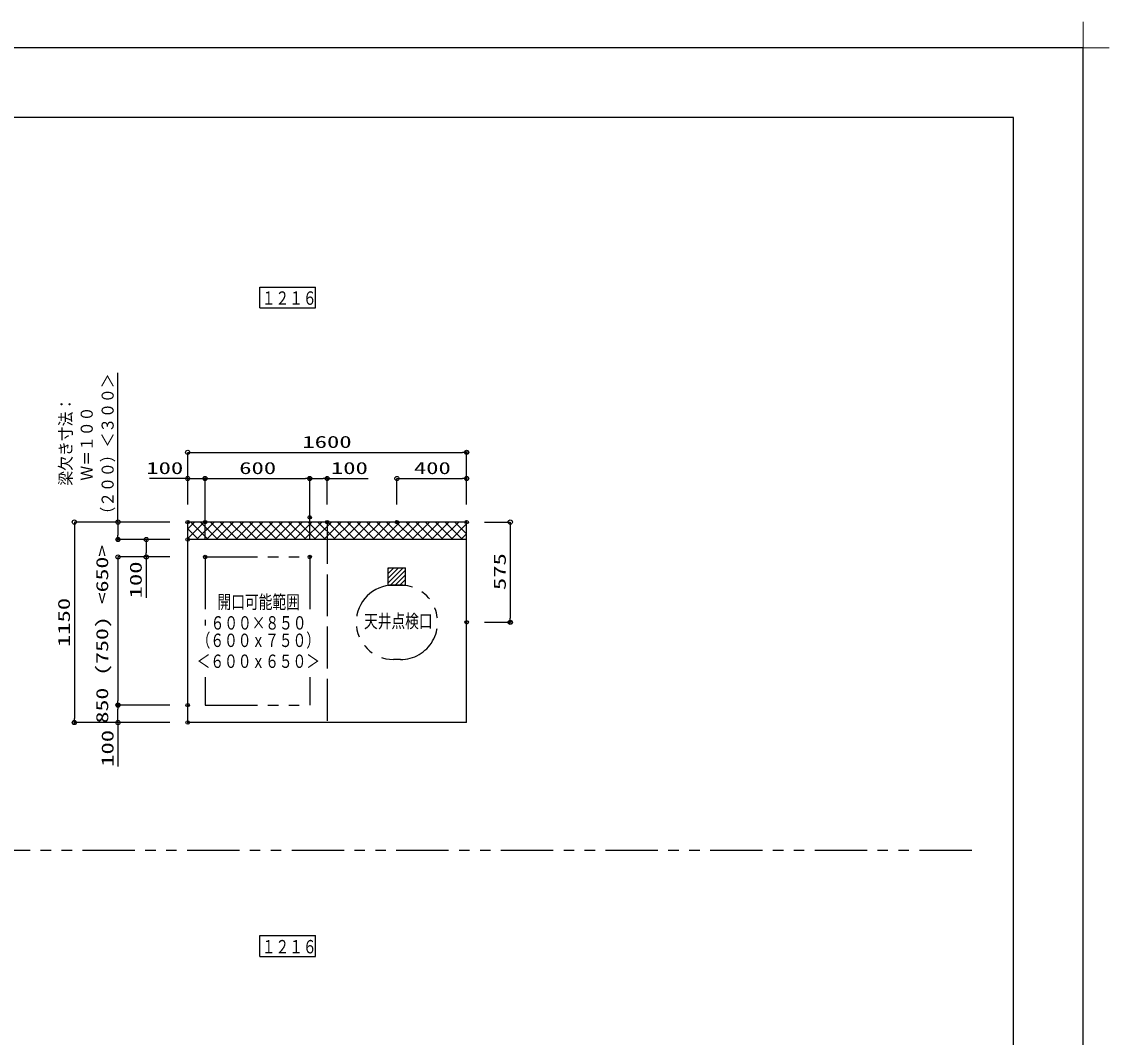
# Model space of a CAD drawing. Units: millimetres on the paper. Extents: x -305 to 305, y -152 to 152.
# Drawn here: x -33.2 to 122.7, y 6.6 to 152.3 of the extents above; entities that cross this region are included whole.
import ezdxf
from ezdxf.enums import TextEntityAlignment as Align

# ---------------------------------------------------------------- set-up
doc = ezdxf.new("R2010")
doc.units = ezdxf.units.MM
doc.header["$PDMODE"] = 32
doc.header["$PDSIZE"] = 0.5
doc.linetypes.add('DASHED', pattern=[7.5, 6, -1.5])
doc.linetypes.add('USER2', pattern=[15, 7.5, -1.5, 1.5, -1.5, 1.5, -1.5])
for name, color, linetype, lineweight in [('0-0_VIEW0004', 7, 'Continuous', 25), ('0-1_0', 7, 'Continuous', 25), ('0-2_DEFPOINTS', 7, 'Continuous', 25), ('0-4_1図面枠', 7, 'Continuous', 15), ('0-5_図面枠', 3, 'Continuous', 25)]:
    doc.layers.add(name, color=color, linetype=linetype, lineweight=lineweight)
doc.layers.add('0-3_S1', color=7, linetype='Continuous')
doc.styles.add('ＭＳ ゴシック', font='')
doc.styles.get('ＭＳ ゴシック').set_extended_font_data('MS Gothic')

# ---------------------------------------------------------------- blocks, each defined once
blk = doc.blocks.new('_ORIGIN')
at = {"layer": '0-1_0'}
blk.add_line((0, 0), (-1, 0), dxfattribs=at)
blk.add_circle((0, 0), 0.5, dxfattribs=at)
blk = doc.blocks.new('グループ-6')
at = {"layer": '0-4_1図面枠'}
for p, q in [((4200, 2895), (4200, 3045)), ((4275, 2970), (4125, 2970))]:
    blk.add_line(p, q, dxfattribs=at)

msp = doc.modelspace()

# ---------------------------------------------------------------- linework, layer by layer
at = {"layer": '0-0_VIEW0004'}
for p, q in [((0.932, 111.203), (0.932, 114.203)), ((0.932, 114.203), (8.932, 114.203)), ((8.932, 111.203), (8.932, 114.203)), ((0.932, 111.203), (8.932, 111.203)), ((-19.403, 80.49), (-19.403, 101.88)), ((-6.906, 78.03), (-6.906, 86.74)), ((-6.306, 86.74), (7.494, 86.74)), ((8.094, 78.03), (8.094, 86.74)), ((-11.946, 80.49), (-25.653, 80.49)), ((-25.653, 79.89), (-25.653, 52.34)), ((-11.946, 80.49), (-19.403, 80.49)), ((-19.403, 79.89), (-19.403, 78.59)), ((30.594, 80.49), (-9.406, 80.49)), ((-9.406, 51.74), (-9.406, 80.49)), ((30.594, 51.74), (30.594, 80.49)), ((-11.946, 77.99), (-19.403, 77.99)), ((30.594, 77.99), (-9.406, 77.99)), ((-15.357, 77.39), (-15.357, 76.09)), ((-11.946, 75.49), (-19.403, 75.49)), ((-19.403, 74.89), (-19.403, 54.84)), ((-15.357, 75.49), (-15.357, 69.605)), ((-11.946, 54.24), (-19.404, 54.24)), ((-19.404, 52.34), (-19.404, 53.64)), ((-11.946, 54.24), (-19.403, 54.24)), ((-11.946, 51.74), (-25.653, 51.74)), ((-11.946, 51.74), (-19.404, 51.74)), ((-19.404, 51.74), (-19.404, 45.446)), ((30.594, 51.74), (-9.406, 51.74)), ((0.932, 18.173), (0.932, 21.173)), ((0.932, 21.173), (8.932, 21.173)), ((8.932, 18.173), (8.932, 21.173)), ((0.932, 18.173), (8.932, 18.173))]:
    msp.add_line(p, q, dxfattribs=at)
at = {"layer": '0-0_VIEW0004', "linetype": 'DASHED'}
msp.add_line((10.594, 80.49), (10.594, 51.74), dxfattribs=at)
at = {"layer": '0-0_VIEW0004', "linetype": 'USER2'}
for p, q in [((-6.906, 75.49), (-6.906, 65.644)), ((-6.906, 75.49), (8.094, 75.49)), ((8.094, 75.49), (8.094, 67.038)), ((21.094, 71.452), (20.094, 71.452)), ((21.094, 60.778), (20.094, 60.778)), ((-6.906, 58.246), (-6.906, 54.24)), ((8.094, 58.246), (8.094, 54.24)), ((-6.906, 54.24), (8.094, 54.24)), ((103.006, 33.375), (-263.655, 33.375))]:
    msp.add_line(p, q, dxfattribs=at)
at = {"layer": '0-0_VIEW0004', "color": 40}
for p, q in [((19.344, 71.429), (19.344, 73.929)), ((19.344, 73.929), (21.844, 73.929)), ((21.844, 71.429), (21.844, 73.929)), ((19.344, 71.429), (21.844, 71.429))]:
    msp.add_line(p, q, dxfattribs=at)
at = {"layer": '0-0_VIEW0004', "linetype": 'USER2'}
for centre, start, end in [((20.094, 66.115), 90.00002, 269.99997), ((21.094, 66.115), 269.99996, 90)]:
    msp.add_arc(centre, 5.338, start, end, dxfattribs=at)
at = {"layer": '0-1_0'}
for p, q in [((-9.406, 83.03), (-9.406, 90.49)), ((-8.806, 90.49), (29.994, 90.49)), ((30.594, 83.03), (30.594, 90.49)), ((-9.406, 86.74), (-14.901, 86.74)), ((-9.406, 83.03), (-9.406, 86.74)), ((-9.406, 86.74), (-6.906, 86.74)), ((-6.906, 83.03), (-6.906, 86.74)), ((8.094, 83.707), (8.094, 86.74)), ((8.694, 86.74), (9.994, 86.74)), ((20.594, 83.03), (20.594, 86.74)), ((21.194, 86.74), (29.994, 86.74)), ((30.594, 83.03), (30.594, 86.74)), ((-9.406, 78.116), (-7.032, 80.49)), ((-9.406, 79.519), (-8.435, 80.49)), ((-6.467, 77.99), (-8.967, 80.49)), ((-8.129, 77.99), (-5.629, 80.49)), ((-5.064, 77.99), (-7.564, 80.49)), ((-6.726, 77.99), (-4.226, 80.49)), ((-3.66, 77.99), (-6.16, 80.49)), ((-5.323, 77.99), (-2.823, 80.49)), ((-2.257, 77.99), (-4.757, 80.49)), ((-3.92, 77.99), (-1.42, 80.49)), ((-0.854, 77.99), (-3.354, 80.49)), ((-2.516, 77.99), (-0.016, 80.49)), ((0.549, 77.99), (-1.951, 80.49)), ((-1.113, 77.99), (1.387, 80.49)), ((1.952, 77.99), (-0.548, 80.49)), ((0.29, 77.99), (2.79, 80.49)), ((3.355, 77.99), (0.855, 80.49)), ((1.693, 77.99), (4.193, 80.49)), ((4.759, 77.99), (2.259, 80.49)), ((3.096, 77.99), (5.596, 80.49)), ((6.162, 77.99), (3.662, 80.49)), ((4.499, 77.99), (6.999, 80.49)), ((7.565, 77.99), (5.065, 80.49)), ((5.903, 77.99), (8.403, 80.49)), ((8.968, 77.99), (6.468, 80.49)), ((7.306, 77.99), (9.806, 80.49)), ((10.371, 77.99), (7.871, 80.49)), ((8.709, 77.99), (11.209, 80.49)), ((11.774, 77.99), (9.274, 80.49)), ((10.112, 77.99), (12.612, 80.49)), ((13.178, 77.99), (10.678, 80.49)), ((11.515, 77.99), (14.015, 80.49)), ((14.581, 77.99), (12.081, 80.49)), ((12.918, 77.99), (15.418, 80.49)), ((15.984, 77.99), (13.484, 80.49)), ((14.322, 77.99), (16.822, 80.49)), ((17.387, 77.99), (14.887, 80.49)), ((15.725, 77.99), (18.225, 80.49)), ((18.79, 77.99), (16.29, 80.49)), ((17.128, 77.99), (19.628, 80.49)), ((20.193, 77.99), (17.693, 80.49)), ((18.531, 77.99), (21.031, 80.49)), ((21.597, 77.99), (19.097, 80.49)), ((19.934, 77.99), (22.434, 80.49)), ((23, 77.99), (20.5, 80.49)), ((21.337, 77.99), (23.837, 80.49)), ((24.403, 77.99), (21.903, 80.49)), ((22.741, 77.99), (25.241, 80.49)), ((25.806, 77.99), (23.306, 80.49)), ((24.144, 77.99), (26.644, 80.49)), ((27.209, 77.99), (24.709, 80.49)), ((25.547, 77.99), (28.047, 80.49)), ((28.612, 77.99), (26.112, 80.49)), ((26.95, 77.99), (29.45, 80.49)), ((30.016, 77.99), (27.516, 80.49)), ((28.353, 77.99), (30.594, 80.231)), ((30.594, 78.815), (28.919, 80.49)), ((30.594, 80.218), (30.322, 80.49)), ((33.134, 80.49), (36.845, 80.49)), ((36.845, 79.89), (36.845, 66.715)), ((-7.87, 77.99), (-9.406, 79.526)), ((-9.273, 77.99), (-9.406, 78.123)), ((29.756, 77.99), (30.594, 78.828)), ((33.134, 66.115), (36.845, 66.115))]:
    msp.add_line(p, q, dxfattribs=at)
at = {"layer": '0-1_0', "color": 40}
for p, q in [((19.344, 71.786), (21.487, 73.929)), ((19.344, 72.46), (20.813, 73.929)), ((19.344, 73.133), (20.14, 73.929)), ((19.344, 73.807), (19.466, 73.929)), ((19.66, 71.429), (21.844, 73.613)), ((20.334, 71.429), (21.844, 72.939)), ((21.007, 71.429), (21.844, 72.266)), ((21.681, 71.429), (21.844, 71.592))]:
    msp.add_line(p, q, dxfattribs=at)
at = {"layer": '0-1_0'}
msp.add_lwpolyline([(10.594, 83.03), (10.594, 86.74), (16.465, 86.74)], dxfattribs=at)
for centre in [(-9.406, 86.74), (-6.906, 86.74)]:
    msp.add_circle(centre, 0.3, dxfattribs=at)
at = {"layer": '0-2_DEFPOINTS'}
for p, q in [((118.983, 148.502), (-301.017, 148.502)), ((118.983, -148.498), (118.983, 148.502))]:
    msp.add_line(p, q, dxfattribs=at)
for p in [(30.594, 90.49), (-6.906, 86.74), (8.094, 86.74), (10.594, 86.74), (30.594, 86.74), (8.094, 81.167), (-9.406, 80.49), (-6.906, 80.49), (10.594, 80.49), (20.594, 80.49), (30.594, 80.49), (-19.403, 77.99), (-9.406, 77.99), (-6.906, 75.49), (8.094, 75.49), (30.594, 66.115), (36.844, 66.115), (-19.404, 54.24), (-19.403, 54.24), (-9.406, 54.24), (-25.653, 51.74), (-9.406, 51.74)]:
    msp.add_point(p, dxfattribs=at)
at = {"layer": '0-3_S1'}
for points in [[(103.009, 33.372), (103.006, 33.379), (103.007, 33.379)], [(103.008, 33.372), (103.006, 33.379), (103.009, 33.372)], [(103.008, 33.372), (103.006, 33.375), (103.006, 33.379)], [(103.008, 33.371), (103.006, 33.375), (103.008, 33.372)], [(103.007, 33.371), (103.006, 33.375), (103.008, 33.371)], [(103.007, 33.371), (103.006, 33.371), (103.006, 33.375)], [(103.007, 33.371), (103.006, 33.371), (103.007, 33.371)], [(103.009, 33.372), (103.007, 33.379), (103.007, 33.378)], [(103.009, 33.372), (103.007, 33.379), (103.009, 33.372)], [(103.009, 33.372), (103.007, 33.378), (103.008, 33.378)], [(103.009, 33.372), (103.007, 33.378), (103.009, 33.372)], [(103.01, 33.373), (103.008, 33.378), (103.009, 33.378)], [(103.01, 33.373), (103.008, 33.378), (103.01, 33.373)], [(103.01, 33.373), (103.008, 33.378), (103.008, 33.378)], [(103.009, 33.372), (103.008, 33.378), (103.01, 33.373)], [(103.01, 33.374), (103.009, 33.378), (103.009, 33.377)], [(103.01, 33.374), (103.009, 33.378), (103.01, 33.374)], [(103.01, 33.374), (103.009, 33.378), (103.009, 33.378)], [(103.01, 33.373), (103.009, 33.378), (103.01, 33.374)], [(103.01, 33.375), (103.009, 33.377), (103.01, 33.377)], [(103.01, 33.374), (103.009, 33.377), (103.01, 33.375)], [(103.01, 33.375), (103.01, 33.377), (103.01, 33.376)], [(103.01, 33.375), (103.01, 33.377), (103.01, 33.375)], [(103.01, 33.375), (103.01, 33.376), (103.01, 33.376)], [(103.01, 33.375), (103.01, 33.376), (103.01, 33.375)]]:
    msp.add_solid(points, dxfattribs=at)
at = {"layer": '0-5_図面枠'}
msp.add_lwpolyline([(-291.017, -138.498), (108.983, -138.498), (108.983, 138.502), (-291.017, 138.502)], close=True, dxfattribs=at)

# ---------------------------------------------------------------- block references
at = {"layer": '0-0_VIEW0004', "xscale": 0.6, "yscale": 0.6}
for p, rotation in [((-6.906, 86.74), 180), ((-25.653, 80.49), 90), ((-19.403, 80.49), 90), ((-19.403, 77.99), 270), ((-15.357, 77.99), 90), ((-19.403, 75.49), 90), ((-15.357, 75.49), 270), ((-19.403, 54.24), 270), ((-19.404, 54.24), 90), ((-25.653, 51.74), 270), ((-19.404, 51.74), 270)]:
    msp.add_blockref('_ORIGIN', p, dxfattribs=dict(at, rotation=rotation))
msp.add_blockref('_ORIGIN', (8.094, 86.74), dxfattribs=at)
at = {"layer": '0-1_0', "xscale": 0.6, "yscale": 0.6}
for p, rotation in [((-9.406, 90.49), 180), ((8.094, 86.74), 180), ((20.594, 86.74), 180), ((36.845, 80.49), 90), ((36.845, 66.115), 270)]:
    msp.add_blockref('_ORIGIN', p, dxfattribs=dict(at, rotation=rotation))
for p in [(30.594, 90.49), (10.594, 86.74), (30.594, 86.74)]:
    msp.add_blockref('_ORIGIN', p, dxfattribs=at)
at = {"layer": '0-4_1図面枠', "xscale": 0.05, "yscale": 0.05}
msp.add_blockref('グループ-6', (-91.017, 0.002), dxfattribs=at)

# ---------------------------------------------------------------- texts
at = {"layer": '0-0_VIEW0004', "style": 'ＭＳ ゴシック'}
for s, height, width, p in [('１２１６', 1.921, 0.75, (1.218, 111.083)), ('600', 1.73, 1.5, (-2.02, 86.857)), ('開口可能範囲', 1.921, 0.75, (-5.121, 67.494)), ('天井点検口', 1.921, 0.75, (15.879, 64.745)), ('６００×８５０', 1.921, 0.75, (-6.121, 64.496)), ('（６００ｘ７５０）', 1.921, 0.75, (-8.121, 61.995)), ('＜６００ｘ６５０＞', 1.921, 0.75, (-8.121, 58.995)), ('１２１６', 1.921, 0.75, (1.218, 18.053))]:
    msp.add_text(s, height=height, dxfattribs=dict(at, width=width)).set_placement(p, align=Align.BOTTOM_LEFT)
for s, height, width, p in [('（２００）＜３００＞', 1.73, 0.9, (-19.502, 80.573)), ('梁欠き寸法：', 1.73, 0.9, (-25.52, 85.71)), ('Ｗ＝１００', 1.73, 0.9, (-22.502, 86.434)), ('850 (750) <650>', 1.732, 1.45, (-20.289, 51.612)), ('100', 1.73, 1.5, (-15.474, 69.548)), ('1150', 1.73, 1.5, (-25.77, 62.559)), ('100', 1.73, 1.5, (-19.521, 45.388))]:
    msp.add_text(s, height=height, rotation=90, dxfattribs=dict(at, width=width)).set_placement(p, align=Align.BOTTOM_LEFT)
at = {"layer": '0-1_0', "style": 'ＭＳ ゴシック', "width": 1.5}
for s, p in [('1600', (7.038, 90.607)), ('100', (-15.342, 86.857)), ('100', (11.13, 86.857)), ('400', (23.024, 86.857))]:
    msp.add_text(s, height=1.73, dxfattribs=at).set_placement(p, align=Align.BOTTOM_LEFT)
msp.add_text('575', height=1.73, rotation=90, dxfattribs=at).set_placement((36.728, 70.732), align=Align.BOTTOM_LEFT)

doc.saveas('drawing.dxf')
